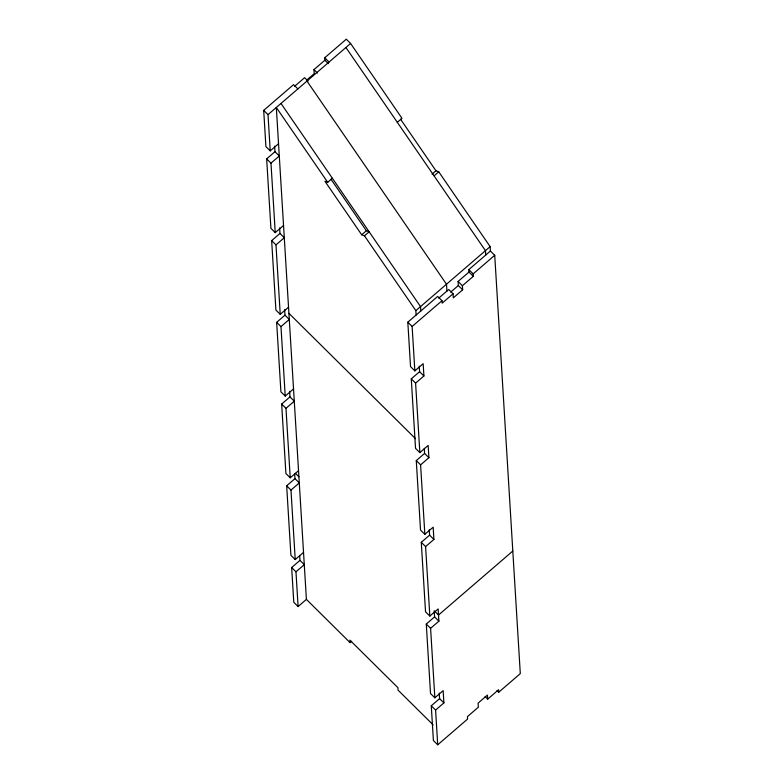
<?xml version="1.0" encoding="UTF-8"?>
<svg xmlns="http://www.w3.org/2000/svg" width="784" height="784" viewBox="0 0 784 784"><rect width="100%" height="100%" fill="white"/><g stroke="black" fill="none" stroke-linecap="round" stroke-linejoin="round"><path stroke-width="1.18" d="M278.536 143.727L270.225 150.891L265.913 146.618L263.698 110.368L293.559 84.633L297.881 88.906M328.329 63.651L324.88 60.231L324.723 57.771L346.283 39.2L350.595 43.473L401.976 118.286L397.302 122.314M294.617 86.299L304.613 77.685L308.073 81.105M306.564 80.252L314.217 73.657L313.972 69.629L324.88 60.231M270.225 150.891L268.01 114.64L350.595 43.473M283.543 225.459L275.233 232.623L270.911 228.35L266.658 158.878L274.968 151.714L274.635 146.138M275.233 232.623L270.98 163.15L279.29 155.987L274.968 151.714M416.128 315.021L415.853 310.631L364.472 235.827L361.698 234.788L324.929 181.251L327.702 182.29L332.377 178.262M288.541 307.191L280.231 314.355L275.909 310.082L271.656 240.61L279.966 233.446L279.633 227.87M280.231 314.355L275.978 244.882L284.288 237.719L279.966 233.446M361.698 234.788L366.373 230.761L369.146 231.799L364.472 235.827M432.082 174.136L435.973 170.785L438.756 171.823L490.127 246.627L490.402 251.017L494.724 255.29L520.302 673.632L498.751 692.203L497.027 690.498M434.071 175.851L438.756 171.823M293.539 388.923L285.229 396.087L280.907 391.814L276.664 322.342L284.974 315.178L284.631 309.611M285.229 396.087L280.976 326.614L289.286 319.451L284.974 315.178M298.537 470.665L290.227 477.819L285.905 473.546L281.662 404.074L289.972 396.91L289.629 391.343M290.227 477.819L285.974 408.346L294.284 401.183L289.972 396.91M415.853 310.631L490.127 246.627M498.751 692.203L498.604 689.753L487.697 699.152L487.442 695.065L478.093 703.13L478.348 707.217L467.431 716.615L467.587 719.065L437.717 744.8L435.59 710.059L443.901 702.905L443.156 690.645L434.846 697.799L430.592 628.327L438.903 621.173L438.158 608.913L429.848 616.067L425.594 546.595L433.905 539.441L433.16 527.181L424.85 534.335L420.596 464.863L428.907 457.709L428.162 445.449L419.852 452.603L415.598 383.131L423.909 375.977L423.164 363.717L414.854 370.871L410.532 366.598L407.817 322.185L437.678 296.45L442 300.723L442.147 303.173L453.054 293.775L448.742 289.502L438.736 298.116M453.054 293.775L453.309 297.861L462.658 289.806L462.403 285.719L473.311 276.321L468.999 272.038L468.842 269.588L490.402 251.017M462.658 289.806L458.336 285.533L458.091 281.446L468.999 272.038M450.692 292.118L458.336 285.533M414.854 370.871L412.129 326.458L442 300.723M473.311 276.321L473.164 273.871L494.724 255.29M303.535 552.397L295.225 559.551L290.903 555.278L286.66 485.806L294.97 478.642L294.657 473.536M419.852 452.603L415.53 448.33L411.277 378.858L419.587 371.694L419.254 366.128M295.225 559.551L290.972 490.078L299.282 482.924L294.97 478.642M327.702 182.29L276.321 107.486L306.407 599.388L298.096 606.551L293.784 602.279L291.658 567.538L299.968 560.374L299.694 555.915M424.85 534.335L420.528 530.062L416.275 460.59L424.595 453.426L424.281 448.321M298.096 606.551L295.97 571.81L304.28 564.656L299.968 560.374M429.848 616.067L425.526 611.794L421.282 542.322L429.593 535.158L429.25 529.592M306.407 599.388L350.066 642.625L351.624 641.283M434.846 697.799L430.524 693.526L426.28 624.054L434.591 616.89L434.209 610.765L438.53 615.038L512.805 551.034M437.717 744.8L433.405 740.527L431.278 705.786L439.589 698.622L439.246 693.056M324.723 57.771L329.045 62.054M313.972 69.629L317.422 73.049M468.842 269.588L473.164 273.871M458.091 281.446L462.403 285.719M263.698 110.368L268.01 114.64M266.658 158.878L270.98 163.15M407.817 322.185L412.129 326.458M419.587 371.694L423.909 375.977M271.656 240.61L275.978 244.882M411.277 378.858L415.598 383.131M288.914 313.326L415.54 438.717M424.595 453.426L428.907 457.709M276.664 322.342L280.976 326.614M416.275 460.59L420.596 464.863M429.593 535.158L433.905 539.441M281.662 404.074L285.974 408.346M421.282 542.322L425.594 546.595M295.46 473.369L298.91 476.79M434.591 616.89L438.903 621.173M286.66 485.806L290.972 490.078M426.28 624.054L430.592 628.327M485.1 696.594L487.697 699.152M439.589 698.622L443.901 702.905M291.658 567.538L295.97 571.81M431.278 705.786L435.59 710.059M433.15 724.886L398.047 690.126L397.9 687.676L349.919 640.165L350.066 642.625M400.565 119.227L435.973 170.785M345.92 47.501L485.453 250.655L485.727 255.045M306.965 81.075L446.498 284.229L446.919 291.07M280.995 103.449L420.528 306.603L420.802 310.993M330.966 179.203L366.373 230.761"/></g></svg>
